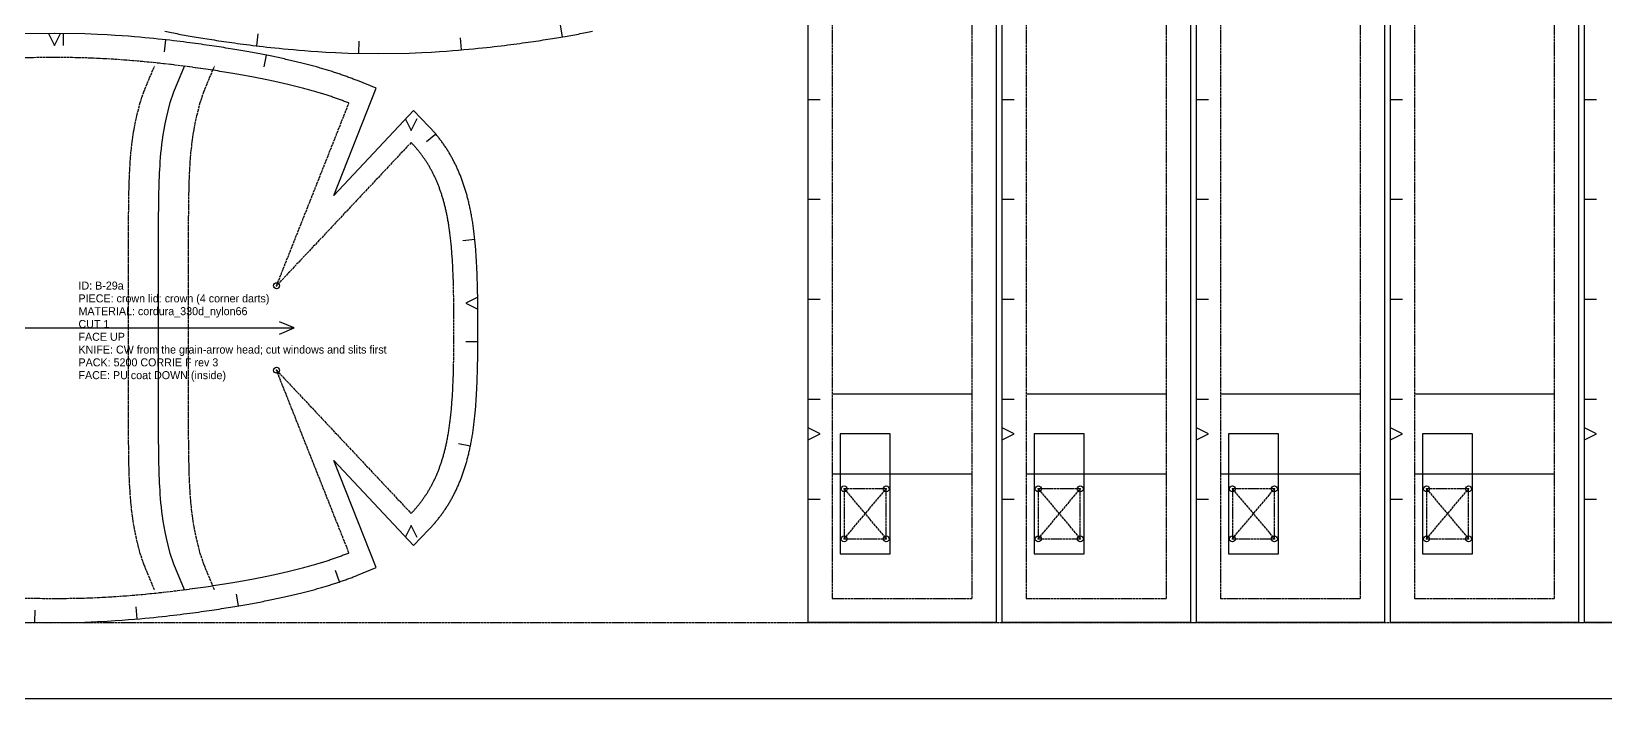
# Model space of a CAD drawing. Header units: millimetres. Extents: x 0 to 8058, y -22 to 1524.
# Drawn here: x 4971 to 5757, y 0 to 334 of the extents above; entities that cross this region are included whole.
import ezdxf

# ---------------------------------------------------------------- set-up
doc = ezdxf.new("R2010")
doc.units = ezdxf.units.MM
doc.linetypes.add('DASHED', pattern=[1.524, 1.27, -0.254])
for name, color, linetype in [('CUT', 7, 'Continuous'), ('DRILL', 4, 'Continuous'), ('GRAIN', 5, 'Continuous'), ('INTERNAL', 6, 'Continuous'), ('NOTCH', 1, 'Continuous'), ('SEW', 3, 'Continuous'), ('TEXT', 2, 'Continuous')]:
    doc.layers.add(name, color=color, linetype=linetype)

msp = doc.modelspace()

# ---------------------------------------------------------------- linework, layer by layer
at = {"layer": 'CUT'}
for points in [[(5358.79, 1111.69), (5452.79, 1111.69), (5452.79, 38), (5358.79, 38)], [(5455.79, 1111.69), (5549.79, 1111.69), (5549.79, 38), (5455.79, 38)], [(5552.79, 1111.69), (5646.79, 1111.69), (5646.79, 38), (5552.79, 38)], [(5649.79, 1111.69), (5743.79, 1111.69), (5743.79, 38), (5649.79, 38)], [(5746.79, 1111.69), (5840.79, 1111.69), (5840.79, 38), (5746.79, 38)]]:
    msp.add_lwpolyline(points, close=True, dxfattribs=at)
for points in [[(4966.95, 38.26), (4982.17, 38), (4997.38, 38.26), (5003.71, 38.51), (5008.51, 38.76), (5012.53, 39), (5016.05, 39.24), (5019.21, 39.48), (5022.11, 39.71), (5024.79, 39.94), (5027.29, 40.17), (5029.65, 40.39), (5031.88, 40.61), (5034, 40.83), (5036.03, 41.05), (5037.97, 41.26), (5039.84, 41.47), (5041.63, 41.68), (5043.37, 41.89), (5045.04, 42.09), (5046.67, 42.3), (5048.25, 42.5), (5049.78, 42.7), (5051.27, 42.89), (5052.72, 43.09), (5054.14, 43.28), (5055.53, 43.47), (5056.88, 43.66), (5058.2, 43.85), (5059.49, 44.04), (5060.76, 44.23), (5062, 44.41), (5063.22, 44.6), (5064.41, 44.78), (5065.58, 44.96), (5066.74, 45.14), (5067.87, 45.32), (5068.98, 45.5), (5070.08, 45.68), (5071.16, 45.86), (5072.22, 46.03), (5073.26, 46.21), (5074.29, 46.39), (5075.31, 46.56), (5076.31, 46.73), (5077.3, 46.91), (5078.27, 47.08), (5079.23, 47.25), (5080.18, 47.43), (5081.12, 47.6), (5082.04, 47.77), (5082.96, 47.94), (5083.86, 48.11), (5084.75, 48.28), (5085.63, 48.45), (5086.51, 48.62), (5087.37, 48.79), (5088.22, 48.96), (5089.07, 49.13), (5089.9, 49.3), (5090.73, 49.47), (5091.55, 49.64), (5092.36, 49.8), (5093.16, 49.97), (5093.96, 50.14), (5094.74, 50.31), (5095.52, 50.48), (5096.3, 50.65), (5097.06, 50.82), (5097.82, 50.99), (5098.57, 51.16), (5099.32, 51.33), (5100.06, 51.5), (5100.79, 51.67), (5101.52, 51.84), (5102.24, 52.01), (5102.95, 52.18), (5103.66, 52.35), (5104.36, 52.52), (5105.06, 52.7), (5105.75, 52.87), (5106.44, 53.04), (5107.12, 53.21), (5107.8, 53.39), (5108.47, 53.56), (5109.13, 53.74), (5109.8, 53.91), (5110.45, 54.09), (5111.1, 54.26), (5111.75, 54.44), (5112.39, 54.61), (5113.03, 54.79), (5113.67, 54.97), (5114.3, 55.15), (5114.92, 55.33), (5115.54, 55.51), (5116.16, 55.69), (5116.77, 55.87), (5117.38, 56.05), (5117.99, 56.23), (5118.59, 56.41), (5119.18, 56.6), (5119.78, 56.78), (5120.37, 56.96), (5120.95, 57.15), (5121.53, 57.34), (5122.11, 57.52), (5122.69, 57.71), (5123.26, 57.9), (5123.83, 58.09), (5124.39, 58.28), (5124.96, 58.47), (5125.51, 58.66), (5126.07, 58.85), (5126.62, 59.04), (5127.17, 59.24), (5127.71, 59.43), (5128.26, 59.63), (5128.8, 59.83), (5129.33, 60.02), (5129.87, 60.22), (5130.4, 60.42), (5130.92, 60.62), (5131.45, 60.82), (5131.97, 61.03), (5132.49, 61.23), (5133, 61.43), (5133.52, 61.64), (5143, 65.47), (5121.75, 119.12), (5161.64, 76.62), (5169.26, 84.52), (5169.58, 84.86), (5169.9, 85.19), (5170.21, 85.53), (5170.53, 85.87), (5170.84, 86.21), (5171.14, 86.56), (5171.45, 86.9), (5171.76, 87.25), (5172.06, 87.6), (5172.36, 87.95), (5172.66, 88.31), (5172.95, 88.66), (5173.25, 89.02), (5173.54, 89.38), (5173.83, 89.74), (5174.11, 90.11), (5174.4, 90.47), (5174.68, 90.84), (5174.96, 91.21), (5175.24, 91.58), (5175.52, 91.95), (5175.8, 92.33), (5176.07, 92.71), (5176.34, 93.09), (5176.61, 93.47), (5176.87, 93.85), (5177.14, 94.24), (5177.4, 94.63), (5177.66, 95.02), (5177.92, 95.41), (5178.17, 95.81), (5178.43, 96.2), (5178.68, 96.6), (5178.93, 97), (5179.17, 97.41), (5179.42, 97.81), (5179.66, 98.22), (5179.9, 98.63), (5180.14, 99.04), (5180.37, 99.46), (5180.61, 99.87), (5180.84, 100.29), (5181.07, 100.71), (5181.3, 101.14), (5181.52, 101.56), (5181.74, 101.99), (5181.97, 102.42), (5182.18, 102.85), (5182.4, 103.29), (5182.61, 103.73), (5182.83, 104.17), (5183.04, 104.61), (5183.24, 105.05), (5183.45, 105.5), (5183.65, 105.95), (5183.85, 106.4), (5184.05, 106.86), (5184.25, 107.31), (5184.45, 107.77), (5184.64, 108.24), (5184.83, 108.7), (5185.02, 109.17), (5185.2, 109.64), (5185.39, 110.11), (5185.57, 110.59), (5185.75, 111.07), (5185.93, 111.55), (5186.1, 112.03), (5186.27, 112.52), (5186.45, 113.01), (5186.61, 113.51), (5186.78, 114), (5186.95, 114.5), (5187.11, 115.01), (5187.27, 115.51), (5187.43, 116.02), (5187.59, 116.53), (5187.74, 117.05), (5187.89, 117.57), (5188.04, 118.09), (5188.19, 118.62), (5188.34, 119.15), (5188.48, 119.69), (5188.62, 120.22), (5188.76, 120.77), (5188.9, 121.31), (5189.04, 121.86), (5189.17, 122.42), (5189.3, 122.97), (5189.43, 123.54), (5189.56, 124.1), (5189.69, 124.68), (5189.81, 125.25), (5189.93, 125.84), (5190.05, 126.42), (5190.17, 127.01), (5190.29, 127.61), (5190.4, 128.21), (5190.52, 128.82), (5190.63, 129.43), (5190.74, 130.05), (5190.84, 130.68), (5190.95, 131.31), (5191.05, 131.95), (5191.15, 132.6), (5191.25, 133.25), (5191.35, 133.91), (5191.44, 134.58), (5191.54, 135.25), (5191.63, 135.94), (5191.72, 136.63), (5191.81, 137.33), (5191.89, 138.04), (5191.98, 138.76), (5192.06, 139.49), (5192.14, 140.23), (5192.22, 140.98), (5192.3, 141.75), (5192.37, 142.52), (5192.45, 143.31), (5192.52, 144.11), (5192.59, 144.93), (5192.66, 145.76), (5192.72, 146.61), (5192.79, 147.48), (5192.85, 148.37), (5192.91, 149.27), (5192.97, 150.2), (5193.03, 151.15), (5193.09, 152.13), (5193.14, 153.14), (5193.2, 154.17), (5193.25, 155.24), (5193.3, 156.35), (5193.35, 157.5), (5193.39, 158.7), (5193.44, 159.95), (5193.48, 161.26), (5193.52, 162.65), (5193.56, 164.12), (5193.6, 165.7), (5193.64, 167.42), (5193.67, 169.32), (5193.71, 171.48), (5193.74, 174.03), (5193.77, 177.36), (5193.8, 185.34), (5193.77, 193.33), (5193.74, 196.66), (5193.71, 199.21), (5193.67, 201.36), (5193.64, 203.26), (5193.6, 204.98), (5193.56, 206.57), (5193.52, 208.04), (5193.48, 209.43), (5193.44, 210.74), (5193.39, 211.99), (5193.35, 213.19), (5193.3, 214.34), (5193.25, 215.45), (5193.2, 216.52), (5193.14, 217.55), (5193.09, 218.56), (5193.03, 219.53), (5192.97, 220.49), (5192.91, 221.41), (5192.85, 222.32), (5192.79, 223.21), (5192.72, 224.07), (5192.66, 224.92), (5192.59, 225.76), (5192.52, 226.57), (5192.45, 227.38), (5192.37, 228.17), (5192.3, 228.94), (5192.22, 229.71), (5192.14, 230.46), (5192.06, 231.2), (5191.98, 231.93), (5191.89, 232.65), (5191.81, 233.36), (5191.72, 234.06), (5191.63, 234.75), (5191.54, 235.44), (5191.44, 236.11), (5191.35, 236.78), (5191.25, 237.44), (5191.15, 238.09), (5191.05, 238.74), (5190.95, 239.38), (5190.84, 240.01), (5190.74, 240.63), (5190.63, 241.25), (5190.52, 241.87), (5190.4, 242.47), (5190.29, 243.08), (5190.17, 243.67), (5190.05, 244.27), (5189.93, 244.85), (5189.81, 245.43), (5189.69, 246.01), (5189.56, 246.58), (5189.43, 247.15), (5189.3, 247.71), (5189.17, 248.27), (5189.04, 248.83), (5188.9, 249.38), (5188.76, 249.92), (5188.62, 250.46), (5188.48, 251), (5188.34, 251.54), (5188.19, 252.07), (5188.04, 252.59), (5187.89, 253.12), (5187.74, 253.64), (5187.59, 254.15), (5187.43, 254.67), (5187.27, 255.17), (5187.11, 255.68), (5186.95, 256.18), (5186.78, 256.68), (5186.61, 257.18), (5186.45, 257.67), (5186.27, 258.17), (5186.1, 258.65), (5185.93, 259.14), (5185.75, 259.62), (5185.57, 260.1), (5185.39, 260.57), (5185.2, 261.05), (5185.02, 261.52), (5184.83, 261.99), (5184.64, 262.45), (5184.45, 262.91), (5184.25, 263.37), (5184.05, 263.83), (5183.85, 264.29), (5183.65, 264.74), (5183.45, 265.19), (5183.24, 265.64), (5183.04, 266.08), (5182.83, 266.52), (5182.61, 266.96), (5182.4, 267.4), (5182.18, 267.83), (5181.97, 268.27), (5181.74, 268.7), (5181.52, 269.13), (5181.3, 269.55), (5181.07, 269.97), (5180.84, 270.4), (5180.61, 270.81), (5180.37, 271.23), (5180.14, 271.65), (5179.9, 272.06), (5179.66, 272.47), (5179.42, 272.88), (5179.17, 273.28), (5178.93, 273.68), (5178.68, 274.09), (5178.43, 274.48), (5178.17, 274.88), (5177.92, 275.28), (5177.66, 275.67), (5177.4, 276.06), (5177.14, 276.45), (5176.87, 276.83), (5176.61, 277.22), (5176.34, 277.6), (5176.07, 277.98), (5175.8, 278.36), (5175.52, 278.73), (5175.24, 279.11), (5174.96, 279.48), (5174.68, 279.85), (5174.4, 280.22), (5174.11, 280.58), (5173.83, 280.95), (5173.54, 281.31), (5173.25, 281.67), (5172.95, 282.03), (5172.66, 282.38), (5172.36, 282.73), (5172.06, 283.09), (5171.76, 283.44), (5171.45, 283.78), (5171.14, 284.13), (5170.84, 284.47), (5170.53, 284.82), (5170.21, 285.16), (5169.9, 285.49), (5169.58, 285.83), (5169.26, 286.17), (5161.64, 294.06), (5121.75, 251.57), (5143, 305.22), (5133.52, 309.05), (5133, 309.26), (5132.49, 309.46), (5131.97, 309.66), (5131.45, 309.86), (5130.92, 310.07), (5130.4, 310.27), (5129.87, 310.47), (5129.33, 310.66), (5128.8, 310.86), (5128.26, 311.06), (5127.71, 311.25), (5127.17, 311.45), (5126.62, 311.64), (5126.07, 311.84), (5125.51, 312.03), (5124.96, 312.22), (5124.39, 312.41), (5123.83, 312.6), (5123.26, 312.79), (5122.69, 312.98), (5122.11, 313.16), (5121.53, 313.35), (5120.95, 313.54), (5120.37, 313.72), (5119.78, 313.91), (5119.18, 314.09), (5118.59, 314.28), (5117.99, 314.46), (5117.38, 314.64), (5116.77, 314.82), (5116.16, 315), (5115.54, 315.18), (5114.92, 315.36), (5114.3, 315.54), (5113.67, 315.72), (5113.03, 315.9), (5112.39, 316.07), (5111.75, 316.25), (5111.1, 316.43), (5110.45, 316.6), (5109.8, 316.78), (5109.13, 316.95), (5108.47, 317.13), (5107.8, 317.3), (5107.12, 317.47), (5106.44, 317.65), (5105.75, 317.82), (5105.06, 317.99), (5104.36, 318.16), (5103.66, 318.33), (5102.95, 318.51), (5102.24, 318.68), (5101.52, 318.85), (5100.79, 319.02), (5100.06, 319.19), (5099.32, 319.36), (5098.57, 319.53), (5097.82, 319.7), (5097.06, 319.87), (5096.3, 320.04), (5095.52, 320.21), (5094.74, 320.38), (5093.96, 320.54), (5093.16, 320.71), (5092.36, 320.88), (5091.55, 321.05), (5090.73, 321.22), (5089.9, 321.39), (5089.07, 321.56), (5088.22, 321.73), (5087.37, 321.9), (5086.51, 322.07), (5085.63, 322.24), (5084.75, 322.41), (5083.86, 322.58), (5082.96, 322.75), (5082.04, 322.92), (5081.12, 323.09), (5080.18, 323.26), (5079.23, 323.43), (5078.27, 323.61), (5077.3, 323.78), (5076.31, 323.95), (5075.31, 324.13), (5074.29, 324.3), (5073.26, 324.48), (5072.22, 324.65), (5071.16, 324.83), (5070.08, 325.01), (5068.98, 325.19), (5067.87, 325.36), (5066.74, 325.54), (5065.58, 325.73), (5064.41, 325.91), (5063.22, 326.09), (5062, 326.27), (5060.76, 326.46), (5059.49, 326.65), (5058.2, 326.83), (5056.88, 327.02), (5055.53, 327.21), (5054.14, 327.41), (5052.72, 327.6), (5051.27, 327.8), (5049.78, 327.99), (5048.25, 328.19), (5046.67, 328.39), (5045.04, 328.59), (5043.37, 328.8), (5041.63, 329), (5039.84, 329.21), (5037.97, 329.42), (5036.03, 329.64), (5034, 329.85), (5031.88, 330.07), (5029.65, 330.29), (5027.29, 330.52), (5024.79, 330.75), (5022.11, 330.98), (5019.21, 331.21), (5016.05, 331.45), (5012.53, 331.69), (5008.51, 331.93), (5003.71, 332.18), (4997.38, 332.43), (4982.27, 332.69), (4982.07, 332.69), (4966.95, 332.43)], [(5037.26, 333.73), (5038.1, 333.56), (5038.95, 333.39), (5039.82, 333.22), (5040.69, 333.05), (5041.57, 332.88), (5042.46, 332.71), (5043.37, 332.54), (5044.28, 332.37), (5045.21, 332.2), (5046.14, 332.03), (5047.09, 331.86), (5048.05, 331.68), (5049.03, 331.51), (5050.01, 331.34), (5051.02, 331.16), (5052.03, 330.99), (5053.06, 330.81), (5054.11, 330.64), (5055.17, 330.46), (5056.25, 330.28), (5057.34, 330.11), (5058.45, 329.93), (5059.59, 329.75), (5060.74, 329.57), (5061.91, 329.38), (5063.11, 329.2), (5064.32, 329.02), (5065.56, 328.83), (5066.83, 328.64), (5068.12, 328.46), (5069.45, 328.27), (5070.8, 328.08), (5072.18, 327.89), (5073.6, 327.69), (5075.05, 327.5), (5076.54, 327.3), (5078.08, 327.1), (5079.65, 326.9), (5081.28, 326.7), (5082.96, 326.49), (5084.69, 326.29), (5086.49, 326.08), (5088.35, 325.87), (5090.29, 325.65), (5092.32, 325.44), (5094.44, 325.22), (5096.68, 325), (5099.03, 324.77), (5101.54, 324.55), (5104.22, 324.32), (5107.11, 324.08), (5110.28, 323.85), (5113.8, 323.61), (5117.81, 323.36), (5122.61, 323.11), (5128.94, 322.86), (5144.16, 322.6), (5159.37, 322.86), (5165.7, 323.11), (5170.5, 323.36), (5174.52, 323.61), (5178.04, 323.85), (5181.2, 324.08), (5184.09, 324.32), (5186.77, 324.55), (5189.28, 324.77), (5191.64, 325), (5193.87, 325.22), (5195.99, 325.44), (5198.02, 325.65), (5199.96, 325.87), (5201.82, 326.08), (5203.62, 326.29), (5205.36, 326.49), (5207.03, 326.7), (5208.66, 326.9), (5210.24, 327.1), (5211.77, 327.3), (5213.26, 327.5), (5214.71, 327.69), (5216.13, 327.89), (5217.51, 328.08), (5218.87, 328.27), (5220.19, 328.46), (5221.48, 328.64), (5222.75, 328.83), (5223.99, 329.02), (5225.21, 329.2), (5226.4, 329.38), (5227.57, 329.57), (5228.73, 329.75), (5229.86, 329.93), (5230.97, 330.11), (5232.07, 330.28), (5233.14, 330.46), (5234.21, 330.64), (5235.25, 330.81), (5236.28, 330.99), (5237.3, 331.16), (5238.3, 331.34), (5239.28, 331.51), (5240.26, 331.68), (5241.22, 331.86), (5242.17, 332.03), (5243.11, 332.2), (5244.03, 332.37), (5244.94, 332.54), (5245.85, 332.71), (5246.74, 332.88), (5247.62, 333.05), (5248.5, 333.22), (5249.36, 333.39), (5250.21, 333.56), (5251.06, 333.73)]]:
    msp.add_lwpolyline(points, dxfattribs=at)
at = {"layer": 'DRILL'}
for centre in [(5093.14, 206.48), (5093.14, 164.21), (5376.79, 104.87), (5397.79, 104.87), (5473.79, 104.87), (5494.79, 104.87), (5570.79, 104.87), (5591.79, 104.87), (5667.79, 104.87), (5688.79, 104.87), (5376.79, 79.87), (5397.79, 79.87), (5473.79, 79.87), (5494.79, 79.87), (5570.79, 79.87), (5591.79, 79.87), (5667.79, 79.87), (5688.79, 79.87)]:
    msp.add_circle(centre, 1.5, dxfattribs=at)
for p in [(5093.14, 206.48), (5093.14, 164.21), (5376.79, 104.87), (5397.79, 104.87), (5473.79, 104.87), (5494.79, 104.87), (5570.79, 104.87), (5591.79, 104.87), (5667.79, 104.87), (5688.79, 104.87), (5376.79, 79.87), (5397.79, 79.87), (5473.79, 79.87), (5494.79, 79.87), (5570.79, 79.87), (5591.79, 79.87), (5667.79, 79.87), (5688.79, 79.87)]:
    msp.add_point(p, dxfattribs=at)
at = {"layer": 'GRAIN'}
for points in [[(4862.39, 185.34), (5101.95, 185.34)], [(5094.58, 182.23), (5101.95, 185.34), (5094.58, 188.46)]]:
    msp.add_lwpolyline(points, dxfattribs=at)
at = {"layer": 'INTERNAL', "linetype": 'CONTINUOUS'}
for points in [[(5047.12, 54.45), (5041.76, 67.27), (5040.05, 72.62), (5038.92, 76.73), (5038.09, 80.22), (5037.44, 83.31), (5036.92, 86.13), (5036.5, 88.74), (5036.14, 91.2), (5035.84, 93.53), (5035.59, 95.77), (5035.38, 97.93), (5035.2, 100.02), (5035.05, 102.06), (5034.92, 104.05), (5034.8, 106.01), (5034.71, 107.94), (5034.62, 109.83), (5034.55, 111.71), (5034.49, 113.57), (5034.44, 115.41), (5034.4, 117.24), (5034.36, 119.05), (5034.33, 120.86), (5034.3, 122.66), (5034.28, 124.45), (5034.26, 126.24), (5034.24, 128.02), (5034.23, 129.8), (5034.22, 131.57), (5034.21, 133.35), (5034.2, 135.12), (5034.19, 136.89), (5034.19, 138.65), (5034.18, 140.42), (5034.18, 142.18), (5034.18, 143.95), (5034.18, 145.71), (5034.17, 147.47), (5034.17, 149.23), (5034.17, 151), (5034.17, 152.76), (5034.17, 154.52), (5034.17, 156.28), (5034.17, 158.04), (5034.17, 159.8), (5034.17, 161.57), (5034.17, 163.33), (5034.17, 165.09), (5034.17, 166.85), (5034.17, 168.61), (5034.17, 170.37), (5034.17, 172.13), (5034.17, 173.9), (5034.17, 175.66), (5034.17, 177.42), (5034.17, 179.18), (5034.17, 180.94), (5034.17, 182.7), (5034.17, 184.46), (5034.17, 186.22), (5034.17, 187.99), (5034.17, 189.75), (5034.17, 191.51), (5034.17, 193.27), (5034.17, 195.03), (5034.17, 196.79), (5034.17, 198.55), (5034.17, 200.31), (5034.17, 202.08), (5034.17, 203.84), (5034.17, 205.6), (5034.17, 207.36), (5034.17, 209.12), (5034.17, 210.88), (5034.17, 212.64), (5034.17, 214.41), (5034.17, 216.17), (5034.17, 217.93), (5034.17, 219.69), (5034.17, 221.45), (5034.17, 223.22), (5034.18, 224.98), (5034.18, 226.74), (5034.18, 228.51), (5034.18, 230.27), (5034.19, 232.04), (5034.19, 233.8), (5034.2, 235.57), (5034.21, 237.34), (5034.22, 239.11), (5034.23, 240.89), (5034.24, 242.67), (5034.26, 244.45), (5034.28, 246.23), (5034.3, 248.03), (5034.33, 249.83), (5034.36, 251.63), (5034.4, 253.45), (5034.44, 255.28), (5034.49, 257.12), (5034.55, 258.98), (5034.62, 260.85), (5034.71, 262.75), (5034.8, 264.68), (5034.92, 266.63), (5035.05, 268.63), (5035.2, 270.67), (5035.38, 272.76), (5035.59, 274.92), (5035.84, 277.16), (5036.14, 279.49), (5036.5, 281.95), (5036.92, 284.56), (5037.44, 287.38), (5038.09, 290.47), (5038.92, 293.95), (5040.05, 298.07), (5041.76, 303.42), (5047.12, 316.24)], [(5370.79, 152.37), (5440.79, 152.37)], [(5467.79, 152.37), (5537.79, 152.37)], [(5564.79, 152.37), (5634.79, 152.37)], [(5661.79, 152.37), (5731.79, 152.37)], [(5370.79, 112.37), (5440.79, 112.37)], [(5467.79, 112.37), (5537.79, 112.37)], [(5564.79, 112.37), (5634.79, 112.37)], [(5661.79, 112.37), (5731.79, 112.37)]]:
    msp.add_lwpolyline(points, dxfattribs=at)
for points in [[(5374.79, 132.37), (5374.79, 72.37), (5399.79, 72.37), (5399.79, 132.37)], [(5471.79, 132.37), (5471.79, 72.37), (5496.79, 72.37), (5496.79, 132.37)], [(5568.79, 132.37), (5568.79, 72.37), (5593.79, 72.37), (5593.79, 132.37)], [(5665.79, 132.37), (5665.79, 72.37), (5690.79, 72.37), (5690.79, 132.37)]]:
    msp.add_lwpolyline(points, close=True, dxfattribs=at)
at = {"layer": 'NOTCH'}
for points in [[(4979.16, 332.69), (4982.16, 326.69), (4985.16, 332.69)], [(4986.59, 332.61), (4986.49, 326.61)], [(5083.27, 326.46), (5083.98, 332.41)], [(5185.52, 324.44), (5185, 330.42)], [(5236.09, 330.96), (5235.08, 336.87)], [(5037.59, 329.47), (5036.93, 323.5)], [(5134.34, 322.77), (5134.44, 328.77)], [(5088.03, 321.77), (5086.86, 315.88)], [(5358.79, 299.69), (5364.79, 299.69)], [(5455.79, 299.69), (5461.79, 299.69)], [(5552.79, 299.69), (5558.79, 299.69)], [(5649.79, 299.69), (5655.79, 299.69)], [(5746.79, 299.69), (5752.79, 299.69)], [(5157.4, 290.1), (5160.39, 284.09), (5163.4, 290.09)], [(5172.69, 282.34), (5168.08, 278.5)], [(5358.79, 249.69), (5364.79, 249.69)], [(5455.79, 249.69), (5461.79, 249.69)], [(5552.79, 249.69), (5558.79, 249.69)], [(5649.79, 249.69), (5655.79, 249.69)], [(5746.79, 249.69), (5752.79, 249.69)], [(5192.23, 229.61), (5186.26, 228.99)], [(5193.69, 200.8), (5187.73, 197.73), (5193.76, 194.81)], [(5358.79, 199.69), (5364.79, 199.69)], [(5455.79, 199.69), (5461.79, 199.69)], [(5552.79, 199.69), (5558.79, 199.69)], [(5649.79, 199.69), (5655.79, 199.69)], [(5746.79, 199.69), (5752.79, 199.69)], [(5193.78, 178.38), (5187.78, 178.4)], [(5358.79, 149.69), (5364.79, 149.69)], [(5455.79, 149.69), (5461.79, 149.69)], [(5552.79, 149.69), (5558.79, 149.69)], [(5649.79, 149.69), (5655.79, 149.69)], [(5746.79, 149.69), (5752.79, 149.69)], [(5358.79, 129.37), (5364.79, 132.37), (5358.79, 135.37)], [(5455.79, 129.37), (5461.79, 132.37), (5455.79, 135.37)], [(5552.79, 129.37), (5558.79, 132.37), (5552.79, 135.37)], [(5649.79, 129.37), (5655.79, 132.37), (5649.79, 135.37)], [(5746.79, 129.37), (5752.79, 132.37), (5746.79, 135.37)], [(5190.01, 126.23), (5184.14, 127.42)], [(5358.79, 99.69), (5364.79, 99.69)], [(5455.79, 99.69), (5461.79, 99.69)], [(5552.79, 99.69), (5558.79, 99.69)], [(5649.79, 99.69), (5655.79, 99.69)], [(5746.79, 99.69), (5752.79, 99.69)], [(5163.4, 80.6), (5160.39, 86.59), (5157.4, 80.59)], [(5124.53, 58.32), (5122.61, 64.01)], [(5074.1, 46.35), (5073.09, 52.27)], [(4972.35, 38.16), (4972.46, 44.16)], [(5023.53, 39.83), (5023.02, 45.81)]]:
    msp.add_lwpolyline(points, dxfattribs=at)
at = {"layer": 'SEW', "linetype": 'DASHED'}
for points in [[(5370.79, 1099.69), (5370.79, 50), (5440.79, 50), (5440.79, 1099.69)], [(5467.79, 1099.69), (5467.79, 50), (5537.79, 50), (5537.79, 1099.69)], [(5564.79, 1099.69), (5564.79, 50), (5634.79, 50), (5634.79, 1099.69)], [(5661.79, 1099.69), (5661.79, 50), (5731.79, 50), (5731.79, 1099.69)], [(5376.79, 104.87), (5376.79, 79.87), (5397.79, 79.87), (5397.79, 104.87)], [(5473.79, 104.87), (5473.79, 79.87), (5494.79, 79.87), (5494.79, 104.87)], [(5570.79, 104.87), (5570.79, 79.87), (5591.79, 79.87), (5591.79, 104.87)], [(5667.79, 104.87), (5667.79, 79.87), (5688.79, 79.87), (5688.79, 104.87)]]:
    msp.add_lwpolyline(points, close=True, dxfattribs=at)
for points in [[(4967.29, 50.25), (4982.17, 50), (4997.04, 50.25), (5003.16, 50.5), (5007.84, 50.74), (5011.75, 50.98), (5015.19, 51.21), (5018.28, 51.44), (5021.11, 51.67), (5023.73, 51.9), (5026.18, 52.12), (5028.49, 52.34), (5030.67, 52.55), (5032.75, 52.77), (5034.74, 52.98), (5036.64, 53.19), (5038.47, 53.4), (5040.23, 53.6), (5041.93, 53.8), (5043.58, 54), (5045.17, 54.2), (5046.72, 54.4), (5048.22, 54.59), (5049.69, 54.79), (5051.11, 54.98), (5052.5, 55.17), (5053.86, 55.36), (5055.19, 55.54), (5056.49, 55.73), (5057.76, 55.91), (5059, 56.1), (5060.22, 56.28), (5061.41, 56.46), (5062.58, 56.64), (5063.73, 56.82), (5064.86, 57), (5065.97, 57.17), (5067.07, 57.35), (5068.14, 57.52), (5069.2, 57.7), (5070.24, 57.87), (5071.26, 58.04), (5072.27, 58.21), (5073.26, 58.38), (5074.24, 58.55), (5075.21, 58.72), (5076.16, 58.89), (5077.1, 59.06), (5078.03, 59.23), (5078.94, 59.4), (5079.85, 59.57), (5080.74, 59.73), (5081.62, 59.9), (5082.49, 60.06), (5083.35, 60.23), (5084.2, 60.4), (5085.04, 60.56), (5085.88, 60.73), (5086.7, 60.89), (5087.51, 61.06), (5088.31, 61.22), (5089.11, 61.39), (5089.9, 61.55), (5090.68, 61.71), (5091.45, 61.88), (5092.21, 62.04), (5092.97, 62.21), (5093.72, 62.37), (5094.46, 62.53), (5095.19, 62.7), (5095.92, 62.86), (5096.64, 63.03), (5097.35, 63.19), (5098.06, 63.35), (5098.76, 63.52), (5099.46, 63.68), (5100.14, 63.85), (5100.83, 64.01), (5101.5, 64.18), (5102.17, 64.34), (5102.84, 64.51), (5103.5, 64.68), (5104.15, 64.84), (5104.8, 65.01), (5105.45, 65.17), (5106.08, 65.34), (5106.72, 65.51), (5107.34, 65.68), (5107.97, 65.84), (5108.59, 66.01), (5109.2, 66.18), (5109.81, 66.35), (5110.41, 66.52), (5111.01, 66.69), (5111.6, 66.86), (5112.2, 67.03), (5112.78, 67.2), (5113.36, 67.37), (5113.94, 67.54), (5114.51, 67.72), (5115.08, 67.89), (5115.65, 68.06), (5116.21, 68.24), (5116.76, 68.41), (5117.32, 68.59), (5117.87, 68.76), (5118.41, 68.94), (5118.95, 69.11), (5119.49, 69.29), (5120.02, 69.47), (5120.55, 69.65), (5121.08, 69.82), (5121.6, 70), (5122.12, 70.18), (5122.64, 70.36), (5123.15, 70.55), (5123.66, 70.73), (5124.16, 70.91), (5124.67, 71.09), (5125.17, 71.28), (5125.66, 71.46), (5126.15, 71.65), (5126.64, 71.83), (5127.13, 72.02), (5127.61, 72.21), (5128.09, 72.39), (5128.57, 72.58), (5129.04, 72.77), (5129.31, 72.88), (5093.14, 164.21), (5160.37, 92.59), (5160.6, 92.83), (5160.87, 93.11), (5161.14, 93.39), (5161.4, 93.68), (5161.67, 93.96), (5161.93, 94.25), (5162.19, 94.54), (5162.44, 94.83), (5162.7, 95.12), (5162.95, 95.42), (5163.21, 95.71), (5163.46, 96.01), (5163.7, 96.31), (5163.95, 96.61), (5164.19, 96.91), (5164.44, 97.21), (5164.68, 97.52), (5164.92, 97.82), (5165.15, 98.13), (5165.39, 98.44), (5165.62, 98.75), (5165.86, 99.07), (5166.09, 99.38), (5166.31, 99.7), (5166.54, 100.02), (5166.77, 100.34), (5166.99, 100.66), (5167.21, 100.98), (5167.43, 101.31), (5167.65, 101.64), (5167.86, 101.96), (5168.08, 102.3), (5168.29, 102.63), (5168.5, 102.96), (5168.71, 103.3), (5168.92, 103.64), (5169.12, 103.98), (5169.33, 104.32), (5169.53, 104.67), (5169.73, 105.01), (5169.93, 105.36), (5170.13, 105.71), (5170.32, 106.07), (5170.51, 106.42), (5170.71, 106.78), (5170.9, 107.14), (5171.08, 107.5), (5171.27, 107.86), (5171.46, 108.23), (5171.64, 108.6), (5171.82, 108.97), (5172, 109.34), (5172.18, 109.72), (5172.36, 110.1), (5172.53, 110.48), (5172.7, 110.86), (5172.88, 111.25), (5173.05, 111.63), (5173.21, 112.03), (5173.38, 112.42), (5173.55, 112.82), (5173.71, 113.21), (5173.87, 113.62), (5174.03, 114.02), (5174.19, 114.43), (5174.35, 114.84), (5174.5, 115.25), (5174.65, 115.67), (5174.81, 116.09), (5174.96, 116.51), (5175.1, 116.93), (5175.25, 117.36), (5175.4, 117.8), (5175.54, 118.23), (5175.68, 118.67), (5175.82, 119.11), (5175.96, 119.56), (5176.1, 120.01), (5176.23, 120.46), (5176.37, 120.92), (5176.5, 121.38), (5176.63, 121.84), (5176.76, 122.31), (5176.89, 122.78), (5177.01, 123.26), (5177.14, 123.74), (5177.26, 124.22), (5177.38, 124.71), (5177.5, 125.21), (5177.62, 125.71), (5177.74, 126.21), (5177.85, 126.72), (5177.96, 127.23), (5178.07, 127.75), (5178.18, 128.27), (5178.29, 128.8), (5178.4, 129.34), (5178.51, 129.88), (5178.61, 130.42), (5178.71, 130.98), (5178.81, 131.53), (5178.91, 132.1), (5179.01, 132.67), (5179.1, 133.25), (5179.2, 133.83), (5179.29, 134.43), (5179.38, 135.03), (5179.47, 135.63), (5179.56, 136.25), (5179.65, 136.87), (5179.73, 137.51), (5179.81, 138.15), (5179.9, 138.8), (5179.98, 139.46), (5180.06, 140.13), (5180.13, 140.81), (5180.21, 141.51), (5180.28, 142.21), (5180.36, 142.93), (5180.43, 143.66), (5180.5, 144.4), (5180.56, 145.16), (5180.63, 145.94), (5180.7, 146.73), (5180.76, 147.53), (5180.82, 148.36), (5180.88, 149.2), (5180.94, 150.07), (5181, 150.95), (5181.05, 151.87), (5181.11, 152.8), (5181.16, 153.77), (5181.21, 154.77), (5181.26, 155.8), (5181.31, 156.87), (5181.36, 157.98), (5181.4, 159.14), (5181.45, 160.36), (5181.49, 161.64), (5181.53, 162.99), (5181.57, 164.43), (5181.61, 165.98), (5181.64, 167.66), (5181.68, 169.53), (5181.71, 171.65), (5181.74, 174.16), (5181.77, 177.43), (5181.8, 185.34), (5181.77, 193.25), (5181.74, 196.53), (5181.71, 199.04), (5181.68, 201.16), (5181.64, 203.02), (5181.61, 204.71), (5181.57, 206.26), (5181.53, 207.7), (5181.49, 209.05), (5181.45, 210.33), (5181.4, 211.54), (5181.36, 212.7), (5181.31, 213.82), (5181.26, 214.89), (5181.21, 215.92), (5181.16, 216.92), (5181.11, 217.88), (5181.05, 218.82), (5181, 219.73), (5180.94, 220.62), (5180.88, 221.49), (5180.82, 222.33), (5180.76, 223.15), (5180.7, 223.96), (5180.63, 224.75), (5180.56, 225.52), (5180.5, 226.28), (5180.43, 227.03), (5180.36, 227.76), (5180.28, 228.47), (5180.21, 229.18), (5180.13, 229.87), (5180.06, 230.55), (5179.98, 231.23), (5179.9, 231.89), (5179.81, 232.54), (5179.73, 233.18), (5179.65, 233.81), (5179.56, 234.44), (5179.47, 235.05), (5179.38, 235.66), (5179.29, 236.26), (5179.2, 236.85), (5179.1, 237.44), (5179.01, 238.02), (5178.91, 238.59), (5178.81, 239.15), (5178.71, 239.71), (5178.61, 240.26), (5178.51, 240.81), (5178.4, 241.35), (5178.29, 241.89), (5178.18, 242.41), (5178.07, 242.94), (5177.96, 243.46), (5177.85, 243.97), (5177.74, 244.48), (5177.62, 244.98), (5177.5, 245.48), (5177.38, 245.97), (5177.26, 246.46), (5177.14, 246.95), (5177.01, 247.43), (5176.89, 247.91), (5176.76, 248.38), (5176.63, 248.85), (5176.5, 249.31), (5176.37, 249.77), (5176.23, 250.23), (5176.1, 250.68), (5175.96, 251.13), (5175.82, 251.58), (5175.68, 252.02), (5175.54, 252.46), (5175.4, 252.89), (5175.25, 253.32), (5175.1, 253.75), (5174.96, 254.18), (5174.81, 254.6), (5174.65, 255.02), (5174.5, 255.44), (5174.35, 255.85), (5174.19, 256.26), (5174.03, 256.67), (5173.87, 257.07), (5173.71, 257.47), (5173.55, 257.87), (5173.38, 258.27), (5173.21, 258.66), (5173.05, 259.05), (5172.88, 259.44), (5172.7, 259.83), (5172.53, 260.21), (5172.36, 260.59), (5172.18, 260.97), (5172, 261.34), (5171.82, 261.72), (5171.64, 262.09), (5171.46, 262.46), (5171.27, 262.82), (5171.08, 263.19), (5170.9, 263.55), (5170.71, 263.91), (5170.51, 264.27), (5170.32, 264.62), (5170.13, 264.97), (5169.93, 265.33), (5169.73, 265.67), (5169.53, 266.02), (5169.33, 266.37), (5169.12, 266.71), (5168.92, 267.05), (5168.71, 267.39), (5168.5, 267.72), (5168.29, 268.06), (5168.08, 268.39), (5167.86, 268.72), (5167.65, 269.05), (5167.43, 269.38), (5167.21, 269.71), (5166.99, 270.03), (5166.77, 270.35), (5166.54, 270.67), (5166.31, 270.99), (5166.09, 271.31), (5165.86, 271.62), (5165.62, 271.93), (5165.39, 272.24), (5165.15, 272.55), (5164.92, 272.86), (5164.68, 273.17), (5164.44, 273.47), (5164.19, 273.78), (5163.95, 274.08), (5163.7, 274.38), (5163.46, 274.68), (5163.21, 274.97), (5162.95, 275.27), (5162.7, 275.56), (5162.44, 275.86), (5162.19, 276.15), (5161.93, 276.44), (5161.67, 276.72), (5161.4, 277.01), (5161.14, 277.29), (5160.87, 277.58), (5160.6, 277.86), (5160.37, 278.1), (5093.14, 206.48), (5129.31, 297.81), (5129.04, 297.92), (5128.57, 298.11), (5128.09, 298.29), (5127.61, 298.48), (5127.13, 298.67), (5126.64, 298.86), (5126.15, 299.04), (5125.66, 299.23), (5125.17, 299.41), (5124.67, 299.59), (5124.16, 299.78), (5123.66, 299.96), (5123.15, 300.14), (5122.64, 300.32), (5122.12, 300.5), (5121.6, 300.68), (5121.08, 300.86), (5120.55, 301.04), (5120.02, 301.22), (5119.49, 301.4), (5118.95, 301.57), (5118.41, 301.75), (5117.87, 301.93), (5117.32, 302.1), (5116.76, 302.28), (5116.21, 302.45), (5115.65, 302.62), (5115.08, 302.8), (5114.51, 302.97), (5113.94, 303.14), (5113.36, 303.32), (5112.78, 303.49), (5112.2, 303.66), (5111.6, 303.83), (5111.01, 304), (5110.41, 304.17), (5109.81, 304.34), (5109.2, 304.51), (5108.59, 304.68), (5107.97, 304.84), (5107.34, 305.01), (5106.72, 305.18), (5106.08, 305.35), (5105.45, 305.51), (5104.8, 305.68), (5104.15, 305.85), (5103.5, 306.01), (5102.84, 306.18), (5102.17, 306.34), (5101.5, 306.51), (5100.83, 306.67), (5100.14, 306.84), (5099.46, 307), (5098.76, 307.17), (5098.06, 307.33), (5097.35, 307.5), (5096.64, 307.66), (5095.92, 307.83), (5095.19, 307.99), (5094.46, 308.15), (5093.72, 308.32), (5092.97, 308.48), (5092.21, 308.65), (5091.45, 308.81), (5090.68, 308.97), (5089.9, 309.14), (5089.11, 309.3), (5088.31, 309.47), (5087.51, 309.63), (5086.7, 309.8), (5085.88, 309.96), (5085.04, 310.13), (5084.2, 310.29), (5083.35, 310.46), (5082.49, 310.62), (5081.62, 310.79), (5080.74, 310.96), (5079.85, 311.12), (5078.94, 311.29), (5078.03, 311.46), (5077.1, 311.63), (5076.16, 311.79), (5075.21, 311.96), (5074.24, 312.13), (5073.26, 312.3), (5072.27, 312.47), (5071.26, 312.65), (5070.24, 312.82), (5069.2, 312.99), (5068.14, 313.16), (5067.07, 313.34), (5065.97, 313.52), (5064.86, 313.69), (5063.73, 313.87), (5062.58, 314.05), (5061.41, 314.23), (5060.22, 314.41), (5059, 314.59), (5057.76, 314.77), (5056.49, 314.96), (5055.19, 315.14), (5053.86, 315.33), (5052.5, 315.52), (5051.11, 315.71), (5049.69, 315.9), (5048.22, 316.09), (5046.72, 316.29), (5045.17, 316.49), (5043.58, 316.68), (5041.93, 316.88), (5040.23, 317.09), (5038.47, 317.29), (5036.64, 317.5), (5034.74, 317.71), (5032.75, 317.92), (5030.67, 318.13), (5028.49, 318.35), (5026.18, 318.57), (5023.73, 318.79), (5021.11, 319.02), (5018.28, 319.25), (5015.19, 319.48), (5011.75, 319.71), (5007.84, 319.95), (5003.16, 320.19), (4997.04, 320.44), (4982.17, 320.69), (4982.17, 320.69), (4967.29, 320.44)], [(5032.12, 54.45), (5026.76, 67.27), (5025.05, 72.62), (5023.92, 76.73), (5023.09, 80.22), (5022.44, 83.31), (5021.92, 86.13), (5021.5, 88.74), (5021.14, 91.2), (5020.84, 93.53), (5020.59, 95.77), (5020.38, 97.93), (5020.2, 100.02), (5020.05, 102.06), (5019.92, 104.05), (5019.8, 106.01), (5019.71, 107.94), (5019.62, 109.83), (5019.55, 111.71), (5019.49, 113.57), (5019.44, 115.41), (5019.4, 117.24), (5019.36, 119.05), (5019.33, 120.86), (5019.3, 122.66), (5019.28, 124.45), (5019.26, 126.24), (5019.24, 128.02), (5019.23, 129.8), (5019.22, 131.57), (5019.21, 133.35), (5019.2, 135.12), (5019.19, 136.89), (5019.19, 138.65), (5019.18, 140.42), (5019.18, 142.18), (5019.18, 143.95), (5019.18, 145.71), (5019.17, 147.47), (5019.17, 149.23), (5019.17, 151), (5019.17, 152.76), (5019.17, 154.52), (5019.17, 156.28), (5019.17, 158.04), (5019.17, 159.8), (5019.17, 161.57), (5019.17, 163.33), (5019.17, 165.09), (5019.17, 166.85), (5019.17, 168.61), (5019.17, 170.37), (5019.17, 172.13), (5019.17, 173.9), (5019.17, 175.66), (5019.17, 177.42), (5019.17, 179.18), (5019.17, 180.94), (5019.17, 182.7), (5019.17, 184.46), (5019.17, 186.22), (5019.17, 187.99), (5019.17, 189.75), (5019.17, 191.51), (5019.17, 193.27), (5019.17, 195.03), (5019.17, 196.79), (5019.17, 198.55), (5019.17, 200.31), (5019.17, 202.08), (5019.17, 203.84), (5019.17, 205.6), (5019.17, 207.36), (5019.17, 209.12), (5019.17, 210.88), (5019.17, 212.64), (5019.17, 214.41), (5019.17, 216.17), (5019.17, 217.93), (5019.17, 219.69), (5019.17, 221.45), (5019.17, 223.22), (5019.18, 224.98), (5019.18, 226.74), (5019.18, 228.51), (5019.18, 230.27), (5019.19, 232.04), (5019.19, 233.8), (5019.2, 235.57), (5019.21, 237.34), (5019.22, 239.11), (5019.23, 240.89), (5019.24, 242.67), (5019.26, 244.45), (5019.28, 246.23), (5019.3, 248.03), (5019.33, 249.83), (5019.36, 251.63), (5019.4, 253.45), (5019.44, 255.28), (5019.49, 257.12), (5019.55, 258.98), (5019.62, 260.85), (5019.71, 262.75), (5019.8, 264.68), (5019.92, 266.63), (5020.05, 268.63), (5020.2, 270.67), (5020.38, 272.76), (5020.59, 274.92), (5020.84, 277.16), (5021.14, 279.49), (5021.5, 281.95), (5021.92, 284.56), (5022.44, 287.38), (5023.09, 290.47), (5023.92, 293.95), (5025.05, 298.07), (5026.76, 303.42), (5032.12, 316.24)], [(5062.12, 54.45), (5056.76, 67.27), (5055.05, 72.62), (5053.92, 76.73), (5053.09, 80.22), (5052.44, 83.31), (5051.92, 86.13), (5051.5, 88.74), (5051.14, 91.2), (5050.84, 93.53), (5050.59, 95.77), (5050.38, 97.93), (5050.2, 100.02), (5050.05, 102.06), (5049.92, 104.05), (5049.8, 106.01), (5049.71, 107.94), (5049.62, 109.83), (5049.55, 111.71), (5049.49, 113.57), (5049.44, 115.41), (5049.4, 117.24), (5049.36, 119.05), (5049.33, 120.86), (5049.3, 122.66), (5049.28, 124.45), (5049.26, 126.24), (5049.24, 128.02), (5049.23, 129.8), (5049.22, 131.57), (5049.21, 133.35), (5049.2, 135.12), (5049.19, 136.89), (5049.19, 138.65), (5049.18, 140.42), (5049.18, 142.18), (5049.18, 143.95), (5049.18, 145.71), (5049.17, 147.47), (5049.17, 149.23), (5049.17, 151), (5049.17, 152.76), (5049.17, 154.52), (5049.17, 156.28), (5049.17, 158.04), (5049.17, 159.8), (5049.17, 161.57), (5049.17, 163.33), (5049.17, 165.09), (5049.17, 166.85), (5049.17, 168.61), (5049.17, 170.37), (5049.17, 172.13), (5049.17, 173.9), (5049.17, 175.66), (5049.17, 177.42), (5049.17, 179.18), (5049.17, 180.94), (5049.17, 182.7), (5049.17, 184.46), (5049.17, 186.22), (5049.17, 187.99), (5049.17, 189.75), (5049.17, 191.51), (5049.17, 193.27), (5049.17, 195.03), (5049.17, 196.79), (5049.17, 198.55), (5049.17, 200.31), (5049.17, 202.08), (5049.17, 203.84), (5049.17, 205.6), (5049.17, 207.36), (5049.17, 209.12), (5049.17, 210.88), (5049.17, 212.64), (5049.17, 214.41), (5049.17, 216.17), (5049.17, 217.93), (5049.17, 219.69), (5049.17, 221.45), (5049.17, 223.22), (5049.18, 224.98), (5049.18, 226.74), (5049.18, 228.51), (5049.18, 230.27), (5049.19, 232.04), (5049.19, 233.8), (5049.2, 235.57), (5049.21, 237.34), (5049.22, 239.11), (5049.23, 240.89), (5049.24, 242.67), (5049.26, 244.45), (5049.28, 246.23), (5049.3, 248.03), (5049.33, 249.83), (5049.36, 251.63), (5049.4, 253.45), (5049.44, 255.28), (5049.49, 257.12), (5049.55, 258.98), (5049.62, 260.85), (5049.71, 262.75), (5049.8, 264.68), (5049.92, 266.63), (5050.05, 268.63), (5050.2, 270.67), (5050.38, 272.76), (5050.59, 274.92), (5050.84, 277.16), (5051.14, 279.49), (5051.5, 281.95), (5051.92, 284.56), (5052.44, 287.38), (5053.09, 290.47), (5053.92, 293.95), (5055.05, 298.07), (5056.76, 303.42), (5062.12, 316.24)], [(5376.79, 104.87), (5397.79, 79.87)], [(5376.79, 79.87), (5397.79, 104.87)], [(5473.79, 104.87), (5494.79, 79.87)], [(5473.79, 79.87), (5494.79, 104.87)], [(5570.79, 104.87), (5591.79, 79.87)], [(5570.79, 79.87), (5591.79, 104.87)], [(5667.79, 104.87), (5688.79, 79.87)], [(5667.79, 79.87), (5688.79, 104.87)]]:
    msp.add_lwpolyline(points, dxfattribs=at)
at = {"layer": 'TEXT', "linetype": 'DASHED'}
msp.add_line((0, 38), (7996.27, 38), dxfattribs=at)
at = {"layer": 'TEXT'}
msp.add_lwpolyline([(0, 0), (7996.27, 0), (7996.27, 1524), (0, 1524)], close=True, dxfattribs=at)

# ---------------------------------------------------------------- texts
for s, p in [('ID: B-29a', (4994.17, 204.54)), ('PIECE: crown lid: crown (4 corner darts)', (4994.17, 198.14)), ('CUT 1', (4994.17, 185.34)), ('MATERIAL: cordura_330d_nylon66', (4994.17, 191.74)), ('FACE UP', (4994.17, 178.94)), ('KNIFE: CW from the grain-arrow head; cut windows and slits first', (4994.17, 172.54)), ('PACK: 5200 CORRIE F rev 3', (4994.17, 166.14)), ('FACE: PU coat DOWN (inside)', (4994.17, 159.74))]:
    msp.add_text(s, height=4, dxfattribs=at).set_placement(p)

doc.saveas('drawing.dxf')
